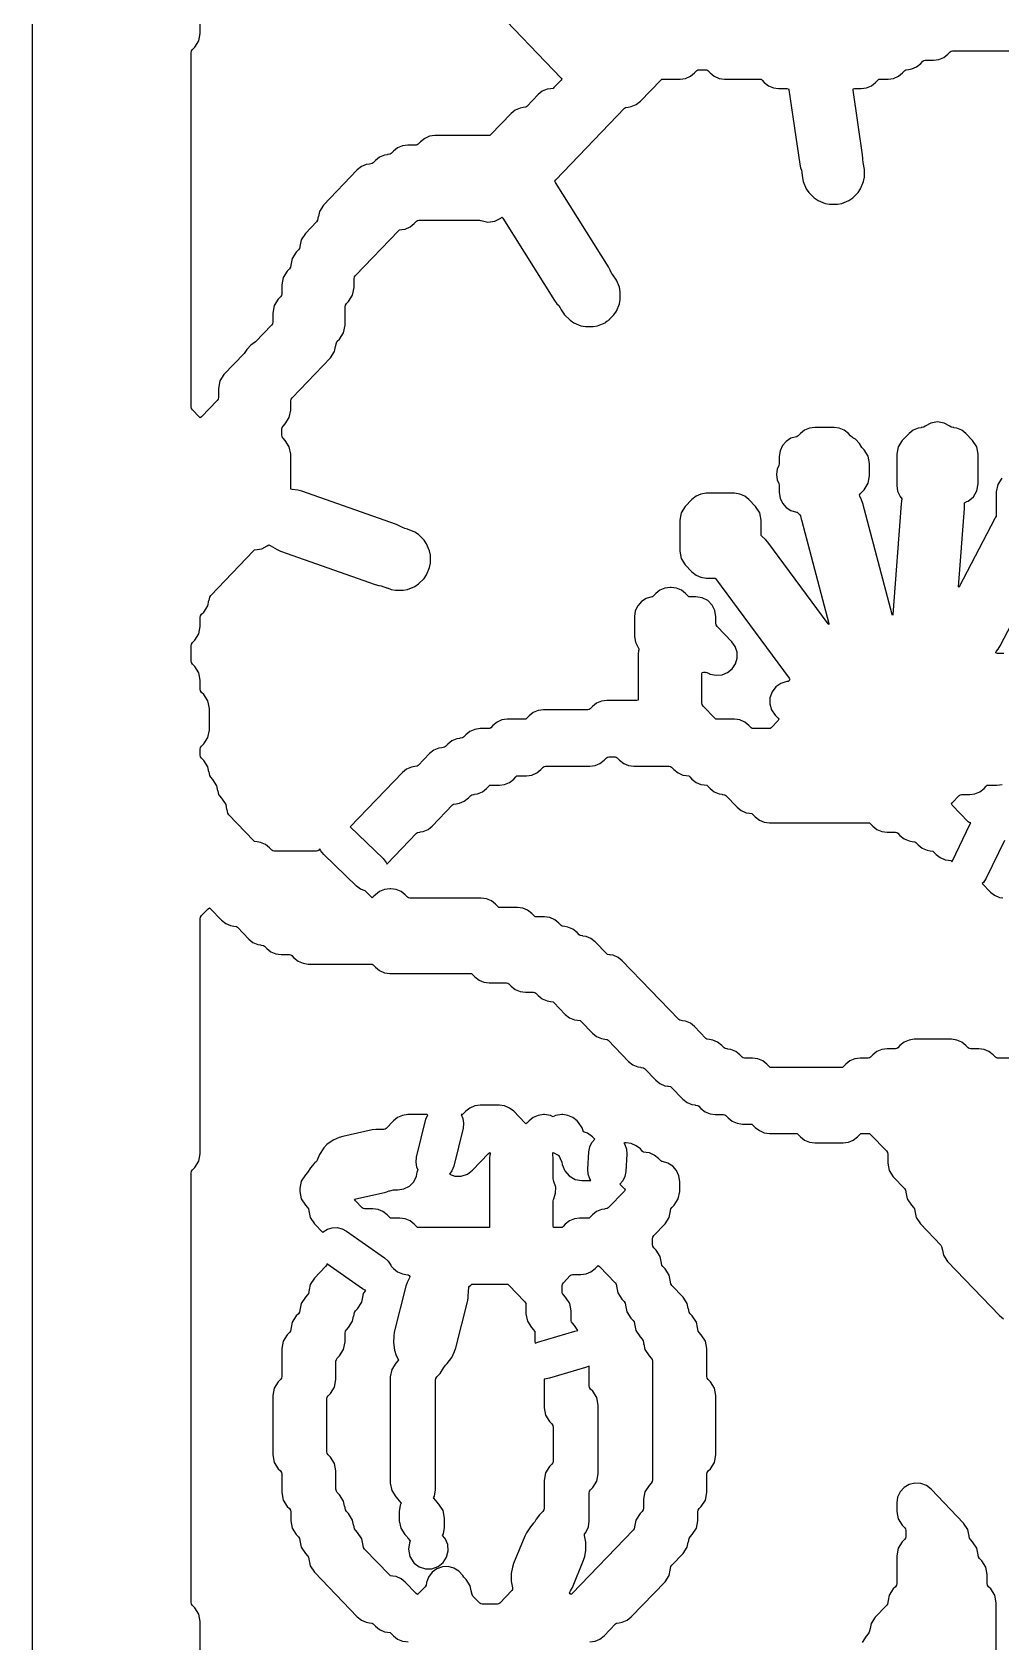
# Model space of a CAD drawing. Header units: millimetres. Extents: x 10 to 410, y 18 to 283.
# Drawn here: x 10 to 34.36, y 44.1 to 84.59 of the extents above; entities that cross this region are included whole.
import ezdxf

# ---------------------------------------------------------------- set-up
doc = ezdxf.new("R2010")
doc.units = ezdxf.units.MM
doc.layers.add('CUT', color=1, linetype='Continuous')

msp = doc.modelspace()

# ---------------------------------------------------------------- linework, layer by layer
at = {"layer": 'CUT'}
msp.add_lwpolyline([(23.134, 24), (23.134, 21), (31.134, 21), (31.134, 24), (52.134, 24), (52.134, 21), (60.134, 21), (60.134, 24), (73.2679, 24), (73.2679, 144), (60.134, 144), (60.134, 147), (52.134, 147), (52.134, 144), (31.134, 144), (31.134, 147), (23.134, 147), (23.134, 144), (10, 144), (10, 24)], close=True, dxfattribs=at)
for points in [[(21.5288, 85.2781), (23.2985, 83.4357), (23.3179, 83.408), (23.2985, 83.3804), (23.1209, 83.1955), (23.0958, 83.1755), (23.0307, 83.1667), (23.031, 83.1642), (22.9505, 83.1533), (22.8274, 83.1009), (22.7226, 83.0176), (22.4386, 82.7219), (22.4135, 82.702), (22.3484, 82.6932), (22.3487, 82.6906), (22.2682, 82.6798), (22.1451, 82.6273), (22.0403, 82.544), (21.5288, 82.0116), (21.5037, 81.9916), (21.4719, 81.9873), (20.1265, 81.9873), (19.9938, 81.9694), (19.8707, 81.9169), (19.7659, 81.8337), (19.7093, 81.7748), (19.6842, 81.7548), (19.6524, 81.7505), (19.4442, 81.7505), (19.3115, 81.7326), (19.1884, 81.6801), (19.0836, 81.5969), (19.027, 81.538), (19.0019, 81.518), (18.9368, 81.5092), (18.9371, 81.5067), (18.8566, 81.4958), (18.7335, 81.4434), (18.6287, 81.3601), (18.5721, 81.3012), (18.547, 81.2812), (18.4819, 81.2725), (18.4822, 81.2699), (18.4017, 81.259), (18.2786, 81.2066), (18.1738, 81.1233), (17.3236, 80.2382), (17.2203, 80.0785), (17.1956, 79.9509), (17.1933, 79.9513), (17.1755, 79.8597), (17.1509, 79.8216), (16.8687, 79.5278), (16.7654, 79.3681), (16.7407, 79.2405), (16.7384, 79.241), (16.7207, 79.1493), (16.696, 79.1113), (16.6412, 79.0542), (16.538, 78.8945), (16.5133, 78.7669), (16.511, 78.7674), (16.4932, 78.6758), (16.4686, 78.6377), (16.4138, 78.5806), (16.3106, 78.421), (16.2744, 78.2343), (16.2744, 78.0099), (16.2658, 77.9654), (16.2412, 77.9273), (16.1864, 77.8703), (16.0831, 77.7106), (16.047, 77.5239), (16.047, 77.2996), (16.0383, 77.2551), (16.0137, 77.217), (15.6154, 76.8023), (15.5583, 76.7569), (15.4936, 76.7171), (15.3957, 76.6061), (15.3314, 76.5066), (14.8217, 75.976), (14.7185, 75.8163), (14.6823, 75.6296), (14.6823, 75.4053), (14.6737, 75.3608), (14.6491, 75.3227), (14.2554, 74.9128), (14.2274, 74.8918), (14.1995, 74.9128), (14.0332, 75.0859), (14.0086, 75.124), (14, 75.1685), (14, 84.0704), (14.0086, 84.1149), (14.0332, 84.153), (14.088, 84.21), (14.1913, 84.3697), (14.2274, 84.5564), (14.2274, 85.5747)], [(35.1183, 58.7822), (34.2758, 58.7822), (34.244, 58.7865), (34.2189, 58.8065), (34.1623, 58.8654), (34.0575, 58.9486), (33.9344, 59.0011), (33.8017, 59.019), (33.5935, 59.019), (33.5617, 59.0233), (33.5366, 59.0433), (33.48, 59.1022), (33.3752, 59.1854), (33.252, 59.2379), (33.1194, 59.2558), (32.1808, 59.2558), (32.0481, 59.2379), (31.925, 59.1854), (31.8202, 59.1022), (31.7636, 59.0433), (31.7385, 59.0233), (31.7067, 59.019), (31.4985, 59.019), (31.3658, 59.0011), (31.2427, 58.9486), (31.1379, 58.8654), (31.0813, 58.8065), (31.0562, 58.7865), (31.0244, 58.7822), (30.8162, 58.7822), (30.6835, 58.7643), (30.5604, 58.7119), (30.4556, 58.6286), (30.399, 58.5697), (30.3739, 58.5497), (30.3421, 58.5455), (28.5898, 58.5455), (28.558, 58.5497), (28.5329, 58.5697), (28.4763, 58.6286), (28.3715, 58.7119), (28.2483, 58.7643), (28.1157, 58.7822), (27.9075, 58.7822), (27.8757, 58.7865), (27.8506, 58.8065), (27.794, 58.8654), (27.6892, 58.9486), (27.566, 59.0011), (27.4855, 59.012), (27.4859, 59.0145), (27.4208, 59.0233), (27.3957, 59.0433), (27.3391, 59.1022), (27.2343, 59.1854), (27.1111, 59.2379), (27.0307, 59.2488), (27.031, 59.2513), (26.9659, 59.2601), (26.9408, 59.2801), (26.6568, 59.5758), (26.552, 59.659), (26.4288, 59.7115), (26.3483, 59.7223), (26.3487, 59.7249), (26.2836, 59.7337), (26.2585, 59.7536), (24.8373, 61.2333), (24.7324, 61.3165), (24.6093, 61.369), (24.5288, 61.3798), (24.5292, 61.3824), (24.4641, 61.3912), (24.439, 61.4111), (24.1549, 61.7068), (24.0501, 61.7901), (23.927, 61.8425), (23.8465, 61.8534), (23.8469, 61.856), (23.7818, 61.8648), (23.7566, 61.8847), (23.7001, 61.9436), (23.5952, 62.0269), (23.4721, 62.0793), (23.3916, 62.0902), (23.392, 62.0928), (23.3269, 62.1015), (23.3018, 62.1215), (23.2452, 62.1804), (23.1404, 62.2637), (23.0172, 62.3161), (22.8846, 62.334), (22.6763, 62.334), (22.6446, 62.3383), (22.6194, 62.3583), (22.5629, 62.4172), (22.458, 62.5004), (22.3349, 62.5529), (22.2023, 62.5708), (21.7666, 62.5708), (21.7348, 62.5751), (21.7097, 62.5951), (21.6531, 62.654), (21.5483, 62.7372), (21.4251, 62.7897), (21.2925, 62.8076), (19.4922, 62.8076), (19.4604, 62.8119), (19.4353, 62.8319), (19.3787, 62.8908), (19.2739, 62.974), (19.1507, 63.0265), (19.0181, 63.0444), (18.9893, 63.0444), (18.8566, 63.0265), (18.7335, 62.974), (18.6287, 62.8908), (18.5768, 62.8367), (18.5488, 62.8157), (18.5208, 62.8367), (18.3708, 62.9929), (18.2587, 63.0367), (18.1578, 63.111), (17.3298, 63.9064), (17.2515, 64.0043), (17.2342, 64.0437), (17.2074, 64.0158), (17.1823, 63.9958), (17.1505, 63.9915), (16.0806, 63.9915), (16.0488, 63.9958), (16.0237, 64.0158), (15.9671, 64.0747), (15.8623, 64.1579), (15.7391, 64.2104), (15.6587, 64.2213), (15.659, 64.2238), (15.5939, 64.2326), (15.5688, 64.2526), (14.943, 64.9041), (14.9184, 64.9422), (14.9006, 65.0338), (14.8983, 65.0333), (14.8736, 65.1609), (14.7704, 65.3206), (14.7156, 65.3777), (14.6909, 65.4157), (14.6732, 65.5073), (14.6709, 65.5069), (14.6462, 65.6345), (14.5429, 65.7942), (14.4881, 65.8512), (14.4635, 65.8893), (14.4458, 65.9809), (14.4434, 65.9805), (14.4187, 66.1081), (14.3155, 66.2678), (14.2607, 66.3248), (14.2361, 66.3629), (14.2274, 66.4074), (14.2274, 66.5482), (14.2361, 66.5927), (14.2607, 66.6308), (14.3155, 66.6879), (14.4187, 66.8475), (14.4549, 67.0342), (14.4549, 67.5789), (14.4187, 67.7656), (14.3155, 67.9253), (14.2607, 67.9823), (14.2361, 68.0204), (14.2274, 68.0649), (14.2274, 68.2893), (14.1913, 68.4759), (14.088, 68.6356), (14.0332, 68.6927), (14.0086, 68.7307), (14, 68.7752), (14, 69.1529), (14.0086, 69.1974), (14.0332, 69.2354), (14.088, 69.2925), (14.1913, 69.4522), (14.2274, 69.6389), (14.2274, 69.8632), (14.2361, 69.9077), (14.2607, 69.9458), (14.3155, 70.0029), (14.4187, 70.1625), (14.4434, 70.2902), (14.4458, 70.2897), (14.4635, 70.3813), (14.4881, 70.4194), (15.5688, 71.5445), (15.5939, 71.5644), (15.659, 71.5732), (15.6587, 71.5758), (15.7715, 71.5939), (15.9125, 71.667), (15.9477, 71.6931), (15.9828, 71.6796), (16.1567, 71.5763), (16.2454, 71.5348), (18.6245, 70.6943), (18.7197, 70.6708), (18.7772, 70.6626), (18.9313, 70.6034), (18.9339, 70.6101), (19.0225, 70.5734), (19.1336, 70.5513), (19.3287, 70.5513), (19.4397, 70.5734), (19.62, 70.6481), (19.7141, 70.711), (19.8521, 70.8489), (19.915, 70.9431), (19.9896, 71.1233), (20.0117, 71.2344), (20.0117, 71.4295), (19.9896, 71.5405), (19.915, 71.7208), (19.8521, 71.8149), (19.7141, 71.9529), (19.62, 72.0158), (19.4397, 72.0904), (19.3701, 72.1043), (19.2918, 72.1343), (19.2463, 72.1613), (19.1575, 72.2029), (16.7784, 73.0434), (16.6832, 73.0668), (16.5372, 73.0879), (16.5064, 73.097), (16.5018, 73.1288), (16.5018, 73.9721), (16.4657, 74.1588), (16.3624, 74.3185), (16.3076, 74.3755), (16.283, 74.4136), (16.2744, 74.4581), (16.2744, 74.599), (16.283, 74.6435), (16.3076, 74.6815), (16.3624, 74.7386), (16.4657, 74.8983), (16.5018, 75.085), (16.5018, 75.3093), (16.5105, 75.3538), (16.5351, 75.3919), (17.4996, 76.3961), (17.6029, 76.5558), (17.6276, 76.6834), (17.6299, 76.6829), (17.6477, 76.7745), (17.6723, 76.8126), (17.7271, 76.8697), (17.8303, 77.0294), (17.8665, 77.216), (17.8665, 77.6772), (17.8751, 77.7217), (17.8997, 77.7598), (17.9545, 77.8168), (18.0578, 77.9765), (18.0939, 78.1632), (18.0939, 78.3875), (18.1025, 78.432), (18.1272, 78.4701), (19.2078, 79.5952), (19.233, 79.6152), (19.298, 79.6239), (19.2977, 79.6265), (19.3782, 79.6374), (19.5013, 79.6898), (19.6061, 79.7731), (19.6627, 79.832), (19.6878, 79.8519), (19.7196, 79.8562), (21.2445, 79.8562), (21.2769, 79.8519), (21.2855, 79.8482), (21.4563, 79.8088), (21.6302, 79.8308), (21.7858, 79.9114), (21.8118, 79.9314), (21.8328, 79.9071), (23.1331, 77.8355), (23.1931, 77.758), (23.2385, 77.7099), (23.2765, 77.6562), (23.3017, 77.6058), (23.3864, 77.479), (23.5244, 77.341), (23.6185, 77.2781), (23.7988, 77.2034), (23.9098, 77.1813), (24.1049, 77.1813), (24.216, 77.2034), (24.3431, 77.2561), (24.3446, 77.2527), (24.367, 77.2626), (24.3808, 77.2717), (24.3962, 77.2781), (24.4209, 77.2946), (24.4192, 77.2971), (24.4607, 77.3245), (24.4622, 77.3222), (24.4904, 77.341), (24.4994, 77.35), (24.5073, 77.3553), (24.5263, 77.373), (24.5244, 77.375), (24.6283, 77.479), (24.6912, 77.5731), (24.7659, 77.7533), (24.788, 77.8644), (24.788, 78.0595), (24.7659, 78.1705), (24.6912, 78.3508), (24.6006, 78.4864), (24.5739, 78.5176), (24.5403, 78.5764), (24.532, 78.5983), (24.4882, 78.686), (23.157, 80.8071), (23.1427, 80.8414), (23.1637, 80.8722), (24.8938, 82.6734), (24.919, 82.6934), (24.9841, 82.7022), (24.9837, 82.7047), (25.0642, 82.7156), (25.1873, 82.7681), (25.2921, 82.8513), (25.8036, 83.3838), (25.8287, 83.4037), (25.8605, 83.408), (26.2962, 83.408), (26.4288, 83.426), (26.552, 83.4784), (26.6568, 83.5617), (26.7134, 83.6206), (26.7385, 83.6405), (26.7703, 83.6448), (26.9305, 83.6448), (26.9623, 83.6405), (26.9874, 83.6206), (27.044, 83.5617), (27.1488, 83.4784), (27.2719, 83.426), (27.4046, 83.408), (28.2951, 83.408), (28.3269, 83.4037), (28.352, 83.3838), (28.4086, 83.3249), (28.5134, 83.2416), (28.6365, 83.1892), (28.7692, 83.1712), (28.9819, 83.1712), (29.0137, 83.1667), (29.0228, 83.136), (29.299, 81.2719), (29.3228, 81.1768), (29.3453, 81.1141), (29.3555, 81.0657), (29.3618, 80.9719), (29.3897, 80.8316), (29.4644, 80.6513), (29.5273, 80.5572), (29.6653, 80.4192), (29.7594, 80.3563), (29.9396, 80.2817), (30.0507, 80.2596), (30.2458, 80.2596), (30.3569, 80.2817), (30.5371, 80.3563), (30.6312, 80.4192), (30.7692, 80.5572), (30.8321, 80.6513), (30.9068, 80.8316), (30.9288, 80.9426), (30.9288, 81.1377), (30.895, 81.3079), (30.8857, 81.3916), (30.8865, 81.4085), (30.8818, 81.5064), (30.6414, 83.1287), (30.6423, 83.165), (30.6781, 83.1712), (30.845, 83.1712), (30.9776, 83.1892), (31.1008, 83.2416), (31.2056, 83.3249), (31.2622, 83.3838), (31.2873, 83.4037), (31.3191, 83.408), (31.5273, 83.408), (31.6599, 83.426), (31.7831, 83.4784), (31.8879, 83.5617), (31.9445, 83.6206), (31.9696, 83.6405), (32.0347, 83.6493), (32.0344, 83.6519), (32.1148, 83.6627), (32.238, 83.7152), (32.3428, 83.7985), (32.3994, 83.8574), (32.4245, 83.8773), (32.4563, 83.8816), (32.6645, 83.8816), (32.7971, 83.8995), (32.9203, 83.952), (33.0251, 84.0352), (33.0817, 84.0942), (33.1068, 84.1141), (33.1386, 84.1184), (34.6634, 84.1184)], [(34.3816, 73.3713), (34.2783, 73.2117), (34.2422, 73.025), (34.2422, 72.4529), (34.2354, 72.4129), (34.2112, 72.3695), (34.2047, 72.3574), (33.31, 70.6366), (33.297, 70.6188), (33.2953, 70.6408), (33.4441, 72.6069), (33.4419, 72.7049), (33.4412, 72.7106), (33.443, 72.7483), (33.5023, 72.7813), (33.5355, 72.7932), (33.6694, 72.9048), (33.7569, 73.0556), (33.7873, 73.2272), (33.7873, 73.9721), (33.7511, 74.1588), (33.6479, 74.3185), (33.48, 74.4933), (33.3752, 74.5766), (33.252, 74.629), (33.1716, 74.6399), (33.1719, 74.6424), (33.1068, 74.6512), (33.0748, 74.6766), (32.9285, 74.7572), (32.7638, 74.7851), (32.5991, 74.7572), (32.4528, 74.6766), (32.4208, 74.6512), (32.3557, 74.6424), (32.3561, 74.6399), (32.2756, 74.629), (32.1524, 74.5766), (32.0476, 74.4933), (31.8797, 74.3185), (31.7765, 74.1588), (31.7403, 73.9721), (31.7403, 73.1877), (31.7621, 73.0418), (31.8255, 72.9085), (31.8654, 72.8493), (31.8595, 72.7894), (31.8487, 72.7277), (31.6376, 69.9391), (31.633, 69.9192), (31.6247, 69.9379), (30.8893, 72.7304), (30.8552, 72.8223), (30.8095, 72.9158), (30.7992, 72.9491), (30.8192, 72.9776), (30.9186, 73.0811), (31.0219, 73.2408), (31.058, 73.4275), (31.058, 73.7353), (31.0219, 73.922), (30.9186, 74.0817), (30.8638, 74.1388), (30.7995, 74.2383), (30.7016, 74.3493), (30.6369, 74.3891), (30.5798, 74.4344), (30.5233, 74.4933), (30.4184, 74.5766), (30.2953, 74.629), (30.1627, 74.6469), (29.679, 74.6469), (29.5463, 74.629), (29.4232, 74.5766), (29.3184, 74.4933), (29.2618, 74.4344), (29.2367, 74.4144), (29.2167, 74.4117), (29.079, 74.3725), (28.9581, 74.2958), (28.8639, 74.188), (28.8041, 74.0579), (28.7836, 73.9162), (28.7836, 73.7478), (28.7707, 73.6812), (28.7355, 73.6045), (28.7151, 73.463), (28.7355, 73.3215), (28.7707, 73.2448), (28.7836, 73.1782), (28.7836, 73.0098), (28.8041, 72.8681), (28.8639, 72.738), (28.9581, 72.6302), (29.079, 72.5535), (29.2167, 72.5143), (29.2367, 72.5116), (29.2618, 72.4916), (29.2956, 72.4564), (29.319, 72.4214), (29.3393, 72.3376), (29.3397, 72.3377), (29.3421, 72.3229), (30.0298, 69.7116), (30.032, 69.6902), (30.0167, 69.7054), (28.5015, 71.7568), (28.4358, 71.8296), (28.3544, 71.9036), (28.3333, 71.929), (28.3287, 71.9617), (28.3287, 72.3146), (28.2926, 72.5013), (28.1893, 72.661), (28.0214, 72.8358), (27.9166, 72.919), (27.7935, 72.9715), (27.6608, 72.9894), (26.9497, 72.9894), (26.817, 72.9715), (26.6939, 72.919), (26.5891, 72.8358), (26.4212, 72.661), (26.3179, 72.5013), (26.2818, 72.3146), (26.2818, 71.5332), (26.3179, 71.3465), (26.4212, 71.1868), (26.5891, 71.012), (26.6939, 70.9287), (26.817, 70.8763), (26.9497, 70.8584), (27.1439, 70.8584), (27.177, 70.8536), (27.1836, 70.8442), (29.0352, 68.3411), (29.0524, 68.3065), (29.0321, 68.2761), (29.0092, 68.258), (28.9763, 68.2535), (28.8263, 68.2085), (28.6976, 68.1193), (28.6027, 67.9946), (28.5512, 67.8468), (28.5479, 67.6902), (28.5932, 67.5402), (28.6826, 67.4117), (28.757, 67.3342), (28.7765, 67.3066), (28.757, 67.2789), (28.5795, 67.094), (28.5543, 67.0741), (28.5226, 67.0698), (28.1349, 67.0698), (28.1031, 67.0741), (28.078, 67.094), (28.0214, 67.1529), (27.9166, 67.2362), (27.7935, 67.2886), (27.6608, 67.3066), (27.2251, 67.3066), (27.1934, 67.3108), (27.1682, 67.3308), (26.8731, 67.638), (26.8485, 67.6761), (26.8399, 67.7206), (26.8399, 68.4511), (26.8453, 68.4851), (26.8793, 68.4905), (26.9305, 68.4905), (26.9629, 68.4861), (27.0225, 68.4607), (27.051, 68.4443), (27.1972, 68.4116), (27.3465, 68.4237), (27.4856, 68.4794), (27.6019, 68.5738), (27.685, 68.6985), (27.7274, 68.8421), (27.7254, 68.9919), (27.6791, 69.1344), (27.5927, 69.2568), (27.2248, 69.6398), (27.2001, 69.6779), (27.1915, 69.7224), (27.1915, 69.8848), (27.1671, 70.0393), (27.096, 70.1787), (26.9854, 70.2893), (26.846, 70.3603), (26.6915, 70.3848), (26.5428, 70.3848), (26.511, 70.3891), (26.4859, 70.409), (26.4293, 70.4679), (26.3245, 70.5512), (26.2014, 70.6036), (26.0687, 70.6216), (26.0399, 70.6216), (25.9073, 70.6036), (25.7841, 70.5512), (25.6793, 70.4679), (25.6227, 70.409), (25.5976, 70.3891), (25.5776, 70.3864), (25.44, 70.3471), (25.3191, 70.2704), (25.2249, 70.1626), (25.1651, 70.0326), (25.1446, 69.8909), (25.1446, 69.3917), (25.1673, 69.2427), (25.2333, 69.1073), (25.2517, 69.0806), (25.2504, 69.0431), (25.2495, 69.0388), (25.2399, 68.9412), (25.2399, 67.8195), (25.2345, 67.7855), (25.2006, 67.7801), (24.4478, 67.7801), (24.3152, 67.7622), (24.192, 67.7097), (24.0872, 67.6265), (24.0307, 67.5676), (24.0055, 67.5476), (23.9738, 67.5433), (22.8558, 67.5433), (22.7231, 67.5254), (22.6, 67.473), (22.4952, 67.3897), (22.4386, 67.3308), (22.4135, 67.3108), (22.3817, 67.3066), (21.946, 67.3066), (21.8133, 67.2886), (21.6902, 67.2362), (21.5854, 67.1529), (21.5288, 67.094), (21.5037, 67.0741), (21.4719, 67.0698), (21.2637, 67.0698), (21.131, 67.0519), (21.0079, 66.9994), (20.9031, 66.9161), (20.8465, 66.8572), (20.8214, 66.8373), (20.7563, 66.8285), (20.7566, 66.8259), (20.6761, 66.8151), (20.553, 66.7626), (20.4482, 66.6793), (20.3916, 66.6204), (20.3665, 66.6005), (20.3014, 66.5917), (20.3017, 66.5891), (20.2213, 66.5783), (20.0981, 66.5258), (19.9933, 66.4426), (19.7093, 66.1469), (19.6842, 66.1269), (19.6191, 66.1181), (19.6194, 66.1156), (19.5389, 66.1047), (19.4158, 66.0522), (19.311, 65.969), (17.9948, 64.5988), (17.9948, 64.5988), (18.8229, 63.8033), (18.9012, 63.7054), (18.918, 63.667), (18.9238, 63.6716), (19.6627, 64.4409), (19.6878, 64.4608), (19.7529, 64.4696), (19.7526, 64.4722), (19.8331, 64.483), (19.9562, 64.5355), (20.061, 64.6188), (20.5725, 65.1512), (20.5976, 65.1712), (20.6627, 65.18), (20.6623, 65.1825), (20.7428, 65.1934), (20.866, 65.2459), (20.9708, 65.3291), (21.0274, 65.388), (21.0525, 65.408), (21.1176, 65.4168), (21.1172, 65.4193), (21.1977, 65.4302), (21.3208, 65.4826), (21.4257, 65.5659), (21.4822, 65.6248), (21.5074, 65.6448), (21.5391, 65.649), (21.7474, 65.649), (21.88, 65.667), (22.0032, 65.7194), (22.108, 65.8027), (22.1646, 65.8616), (22.1897, 65.8815), (22.2215, 65.8858), (22.4297, 65.8858), (22.5623, 65.9038), (22.6855, 65.9562), (22.7903, 66.0395), (22.8469, 66.0984), (22.872, 66.1183), (22.9038, 66.1226), (24.0218, 66.1226), (24.1544, 66.1405), (24.2776, 66.193), (24.3824, 66.2763), (24.439, 66.3352), (24.4641, 66.3551), (24.4959, 66.3594), (24.6561, 66.3594), (24.6879, 66.3551), (24.713, 66.3352), (24.7696, 66.2763), (24.8744, 66.193), (24.9975, 66.1405), (25.1302, 66.1226), (26.0207, 66.1226), (26.0525, 66.1183), (26.0776, 66.0984), (26.1342, 66.0395), (26.239, 65.9562), (26.3621, 65.9038), (26.4426, 65.8929), (26.4423, 65.8903), (26.5074, 65.8815), (26.5325, 65.8616), (26.5891, 65.8027), (26.6939, 65.7194), (26.817, 65.667), (26.8975, 65.6561), (26.8972, 65.6535), (26.9623, 65.6448), (26.9874, 65.6248), (27.044, 65.5659), (27.1488, 65.4826), (27.2719, 65.4302), (27.3524, 65.4193), (27.352, 65.4168), (27.4171, 65.408), (27.4423, 65.388), (27.7263, 65.0923), (27.8311, 65.0091), (27.9542, 64.9566), (28.0347, 64.9457), (28.0344, 64.9432), (28.0995, 64.9344), (28.1246, 64.9144), (28.1812, 64.8555), (28.286, 64.7723), (28.4091, 64.7198), (28.5418, 64.7019), (31.0244, 64.7019), (31.0562, 64.6976), (31.0813, 64.6777), (31.1379, 64.6188), (31.2427, 64.5355), (31.3658, 64.483), (31.4985, 64.4651), (31.7067, 64.4651), (31.7385, 64.4608), (31.7636, 64.4409), (31.8202, 64.382), (31.925, 64.2987), (32.0481, 64.2462), (32.1286, 64.2354), (32.1283, 64.2328), (32.1934, 64.224), (32.2185, 64.2041), (32.2751, 64.1452), (32.3799, 64.0619), (32.503, 64.0095), (32.5835, 63.9986), (32.5832, 63.996), (32.6483, 63.9873), (32.6734, 63.9673), (32.73, 63.9084), (32.8348, 63.8251), (32.9579, 63.7727), (33.0384, 63.7618), (33.038, 63.7593), (33.1031, 63.7505), (33.1283, 63.7305), (33.1292, 63.7296), (33.5838, 64.6771), (33.5995, 64.7011), (33.5617, 64.7062), (33.5366, 64.7261), (33.1315, 65.1478), (33.1121, 65.1755), (33.1315, 65.2031), (33.3091, 65.388), (33.3342, 65.408), (33.366, 65.4123), (33.5743, 65.4123), (33.7069, 65.4302), (33.8301, 65.4826), (33.9349, 65.5659), (33.9914, 65.6248), (34.0166, 65.6448), (34.0483, 65.649), (34.2566, 65.649), (34.3892, 65.667)], [(34.4333, 68.9641), (34.2758, 68.9641), (34.244, 68.9684), (34.2348, 68.9756), (34.2271, 68.9865), (34.2435, 69.0144), (34.2879, 69.0699), (34.3415, 69.152), (35.6111, 71.594)], [(34.4454, 64.2535), (33.9908, 63.306), (33.9223, 63.2011), (33.891, 63.1731), (34.0946, 62.9612), (34.1994, 62.878), (34.3226, 62.8255), (34.403, 62.8147)], [(14.2274, 42.2552), (14.2274, 44.6106), (14.1913, 44.7973), (14.088, 44.957), (14.0332, 45.014), (14.0086, 45.0521), (14, 45.0966), (14, 55.8928), (14.0086, 55.9373), (14.0332, 55.9754), (14.088, 56.0325), (14.1913, 56.1921), (14.2274, 56.3788), (14.2274, 62.2861), (14.2361, 62.3306), (14.2607, 62.3686), (14.4269, 62.5417), (14.4549, 62.5627), (14.4828, 62.5417), (14.7622, 62.2509), (14.867, 62.1676), (14.9901, 62.1152), (15.0706, 62.1043), (15.0703, 62.1018), (15.1354, 62.093), (15.1605, 62.073), (15.4445, 61.7773), (15.5493, 61.6941), (15.6725, 61.6416), (15.7529, 61.6307), (15.7526, 61.6282), (15.8177, 61.6194), (15.8428, 61.5994), (15.8994, 61.5405), (16.0042, 61.4573), (16.1273, 61.4048), (16.26, 61.3869), (16.4682, 61.3869), (16.5, 61.3826), (16.5251, 61.3626), (16.5817, 61.3037), (16.6865, 61.2205), (16.8097, 61.168), (16.9423, 61.1501), (18.5152, 61.1501), (18.547, 61.1458), (18.5721, 61.1259), (18.6287, 61.067), (18.7335, 60.9837), (18.8566, 60.9312), (18.9893, 60.9133), (21.017, 60.9133), (21.0488, 60.909), (21.0739, 60.8891), (21.1305, 60.8302), (21.2353, 60.7469), (21.3585, 60.6944), (21.4911, 60.6765), (21.9268, 60.6765), (21.9586, 60.6722), (21.9837, 60.6523), (22.0403, 60.5934), (22.1451, 60.5101), (22.2682, 60.4577), (22.4009, 60.4397), (22.6091, 60.4397), (22.6409, 60.4355), (22.666, 60.4155), (22.7226, 60.3566), (22.8274, 60.2733), (22.9505, 60.2209), (23.031, 60.21), (23.0307, 60.2075), (23.0958, 60.1987), (23.1209, 60.1787), (23.4049, 59.883), (23.5097, 59.7998), (23.6329, 59.7473), (23.7133, 59.7364), (23.713, 59.7339), (23.7781, 59.7251), (23.8032, 59.7051), (24.0872, 59.4094), (24.192, 59.3262), (24.3152, 59.2737), (24.3957, 59.2629), (24.3953, 59.2603), (24.4604, 59.2515), (24.4855, 59.2316), (24.997, 58.6991), (25.1018, 58.6158), (25.2249, 58.5634), (25.3054, 58.5525), (25.3051, 58.55), (25.3702, 58.5412), (25.3953, 58.5212), (25.6793, 58.2255), (25.7841, 58.1423), (25.9073, 58.0898), (25.9877, 58.0789), (25.9874, 58.0764), (26.0525, 58.0676), (26.0776, 58.0476), (26.3616, 57.7519), (26.4664, 57.6687), (26.5896, 57.6162), (26.6701, 57.6054), (26.6697, 57.6028), (26.7348, 57.594), (26.7599, 57.5741), (26.8165, 57.5152), (26.9213, 57.4319), (27.0445, 57.3794), (27.1771, 57.3615), (27.3854, 57.3615), (27.4171, 57.3572), (27.4423, 57.3373), (27.4988, 57.2784), (27.6036, 57.1951), (27.7268, 57.1427), (27.8594, 57.1247), (28.0677, 57.1247), (28.0995, 57.1204), (28.1246, 57.1005), (28.1812, 57.0416), (28.286, 56.9583), (28.4091, 56.9059), (28.5418, 56.8879), (29.2049, 56.8879), (29.2367, 56.8837), (29.2618, 56.8637), (29.3184, 56.8048), (29.4232, 56.7215), (29.5463, 56.6691), (29.679, 56.6512), (30.3901, 56.6512), (30.5227, 56.6691), (30.6459, 56.7215), (30.7507, 56.8048), (30.8073, 56.8637), (30.8324, 56.8837), (30.8642, 56.8879), (31.0244, 56.8879), (31.0562, 56.8837), (31.0813, 56.8637), (31.4797, 56.449), (31.5043, 56.4109), (31.5129, 56.3664), (31.5129, 56.142), (31.549, 55.9554), (31.6523, 55.7957), (31.9345, 55.5018), (31.9591, 55.4638), (31.9769, 55.3722), (31.9792, 55.3726), (32.0039, 55.245), (32.1072, 55.0853), (32.162, 55.0283), (32.1866, 54.9902), (32.2043, 54.8986), (32.2067, 54.899), (32.2314, 54.7714), (32.3346, 54.6117), (32.8443, 54.0811), (32.8689, 54.043), (32.8867, 53.9514), (32.889, 53.9519), (32.9137, 53.8243), (33.0169, 53.6646), (34.322, 52.3059), (34.4269, 52.2226)], [(24.0218, 44.1015), (24.1544, 44.1194), (24.2776, 44.1719), (24.3824, 44.2551), (24.6664, 44.5508), (24.6915, 44.5708), (24.7566, 44.5796), (24.7563, 44.5821), (24.8367, 44.593), (24.9599, 44.6454), (25.0647, 44.7287), (25.9149, 45.6139), (26.0182, 45.7735), (26.0429, 45.9011), (26.0452, 45.9007), (26.0629, 45.9923), (26.0876, 46.0304), (26.3698, 46.3242), (26.473, 46.4839), (26.4978, 46.6115), (26.5001, 46.6111), (26.5178, 46.7027), (26.5424, 46.7407), (26.5972, 46.7978), (26.7005, 46.9575), (26.7366, 47.1442), (26.7366, 47.3685), (26.7453, 47.413), (26.7699, 47.4511), (26.8247, 47.5081), (26.9279, 47.6678), (26.9641, 47.8545), (26.9641, 48.3157), (26.9727, 48.3602), (26.9973, 48.3982), (27.0521, 48.4553), (27.1554, 48.615), (27.1915, 48.8017), (27.1915, 50.2935), (27.1554, 50.4802), (27.0521, 50.6398), (26.9973, 50.6969), (26.9727, 50.735), (26.9641, 50.7795), (26.9641, 51.4774), (26.9279, 51.6641), (26.8247, 51.8238), (26.7699, 51.8808), (26.7453, 51.9189), (26.7275, 52.0105), (26.7252, 52.0101), (26.7005, 52.1377), (26.5972, 52.2973), (26.5424, 52.3544), (26.5178, 52.3925), (26.5001, 52.4841), (26.4978, 52.4836), (26.473, 52.6112), (26.3698, 52.7709), (26.0876, 53.0648), (26.0629, 53.1028), (26.0452, 53.1944), (26.0429, 53.194), (26.0182, 53.3216), (25.9149, 53.4813), (25.8601, 53.5383), (25.8355, 53.5764), (25.8178, 53.668), (25.8154, 53.6676), (25.7907, 53.7952), (25.6875, 53.9549), (25.6327, 54.0119), (25.6081, 54.05), (25.5994, 54.0945), (25.5994, 54.2353), (25.6081, 54.2798), (25.6327, 54.3179), (25.9149, 54.6117), (26.0182, 54.7714), (26.0429, 54.899), (26.0452, 54.8986), (26.0629, 54.9902), (26.0876, 55.0283), (26.1424, 55.0853), (26.2456, 55.245), (26.2818, 55.4317), (26.2818, 55.6837), (26.2613, 55.8254), (26.2015, 55.9554), (26.1073, 56.0632), (25.9864, 56.1399), (25.8487, 56.1792), (25.8287, 56.1819), (25.8036, 56.2018), (25.747, 56.2607), (25.6422, 56.344), (25.5191, 56.3965), (25.4386, 56.4073), (25.4389, 56.4099), (25.3732, 56.4188), (25.3467, 56.43), (25.3183, 56.4703), (25.2921, 56.4975), (25.1873, 56.5808), (25.0642, 56.6332), (24.9315, 56.6512), (24.9043, 56.6512), (24.8801, 56.6475), (24.9045, 56.6114), (24.9455, 56.493), (24.9545, 56.368), (24.9283, 55.93), (24.9046, 55.807), (24.8499, 55.6943), (24.7783, 55.6117), (24.8906, 55.4949), (24.91, 55.4672), (24.8906, 55.4396), (24.4855, 55.0179), (24.4604, 54.998), (24.3953, 54.9892), (24.3957, 54.9866), (24.3152, 54.9757), (24.192, 54.9233), (24.0872, 54.84), (24.0307, 54.7811), (24.0055, 54.7612), (23.9738, 54.7569), (23.7655, 54.7569), (23.6329, 54.739), (23.5097, 54.6865), (23.4049, 54.6032), (23.3483, 54.5443), (23.3232, 54.5244), (23.2914, 54.5201), (23.1409, 54.5201), (23.1069, 54.5255), (23.1016, 54.5594), (23.1016, 55.1911), (23.1075, 55.2285), (23.1138, 55.2409), (23.1615, 55.3855), (23.1634, 55.5377), (23.1195, 55.6834), (23.1069, 55.7098), (23.1016, 55.7453), (23.1016, 56.2582), (23.092, 56.3557), (23.0911, 56.3601), (23.0897, 56.3975), (23.0985, 56.4102), (23.2253, 56.3443), (23.2451, 56.3414), (23.2459, 56.3322), (23.3109, 56.1826), (23.3164, 56.1741), (23.329, 56.1089), (23.3901, 55.9486), (23.5018, 55.8183), (23.6509, 55.7335), (23.8199, 55.704), (24.0202, 55.704), (24.0444, 55.7077), (24.02, 55.7438), (23.979, 55.8622), (23.9701, 55.9872), (23.9962, 56.4252), (24.0199, 56.5482), (24.0746, 56.6609), (24.1461, 56.7434), (24.0914, 56.8004), (23.9607, 56.8981), (23.8604, 56.9306), (23.833, 57.0303), (23.7399, 57.1664), (23.7001, 57.2079), (23.5952, 57.2911), (23.4721, 57.3436), (23.3395, 57.3615), (23.3167, 57.3615), (23.1627, 57.3372), (23.0976, 57.3042), (23.0326, 57.3372), (22.8785, 57.3615), (22.8558, 57.3615), (22.7231, 57.3436), (22.6, 57.2911), (22.4952, 57.2079), (22.4553, 57.1664), (22.4412, 57.1458), (22.4159, 57.1324), (22.3873, 57.1538), (22.108, 57.4447), (22.0032, 57.5279), (21.88, 57.5804), (21.7474, 57.5983), (21.2637, 57.5983), (21.131, 57.5804), (21.0079, 57.5279), (20.9031, 57.4447), (20.8465, 57.3858), (20.8214, 57.3658), (20.7877, 57.3613), (20.8293, 57.2667), (20.8482, 57.1428), (20.8344, 57.0183), (20.5997, 56.0631), (20.5542, 55.9463), (20.4909, 55.8601), (20.6293, 55.8139), (20.7897, 55.8139), (20.9418, 55.8647), (21.0701, 55.961), (21.4776, 56.3853), (21.5055, 56.4063), (21.5093, 56.4034), (21.5134, 56.3975), (21.512, 56.3601), (21.5112, 56.3557), (21.5016, 56.2582), (21.5016, 54.5594), (21.4962, 54.5255), (21.4622, 54.5201), (19.7196, 54.5201), (19.6878, 54.5244), (19.6627, 54.5443), (19.6061, 54.6032), (19.5013, 54.6865), (19.3782, 54.739), (19.2455, 54.7569), (19.0373, 54.7569), (19.0055, 54.7612), (18.9804, 54.7811), (18.9238, 54.84), (18.819, 54.9233), (18.6959, 54.9757), (18.5632, 54.9937), (18.355, 54.9937), (18.3232, 54.998), (18.2981, 55.0179), (18.1272, 55.1958), (18.1025, 55.2339), (18.102, 55.237), (18.1083, 55.2382), (18.8883, 55.4124), (18.9792, 55.4421), (18.9895, 55.4466), (19.0883, 55.4672), (19.1918, 55.4672), (19.3464, 55.4917), (19.4857, 55.5627), (19.5964, 55.6733), (19.6674, 55.8127), (19.6832, 55.9124), (19.6913, 55.9382), (19.7083, 55.9624), (19.6726, 56.0437), (19.6537, 56.1676), (19.6675, 56.2921), (19.9022, 57.2473), (19.9457, 57.3591), (19.9279, 57.3615), (19.4442, 57.3615), (19.3115, 57.3436), (19.1884, 57.2911), (19.0836, 57.2079), (18.8978, 57.0145), (18.8733, 56.9949), (18.8423, 56.9902), (18.642, 56.9865), (18.5447, 56.9751), (17.812, 56.8152), (17.7188, 56.785), (17.5689, 56.7196), (17.4088, 56.6082), (17.3302, 56.5267), (17.2249, 56.3625), (17.166, 56.2125), (17.1478, 56.1811), (17.1099, 56.1459), (17.0891, 56.132), (16.9992, 56.0264), (16.922, 55.9047), (16.8687, 55.8491), (16.7654, 55.6895), (16.7293, 55.5028), (16.7293, 55.4317), (16.7654, 55.245), (16.8687, 55.0853), (16.9235, 55.0283), (16.9481, 54.9902), (16.9658, 54.8986), (16.9682, 54.899), (16.9929, 54.7714), (17.0961, 54.6117), (17.3057, 54.3936), (17.3203, 54.4095), (17.4261, 54.4766), (17.5457, 54.5141), (17.6709, 54.5193), (17.7932, 54.492), (17.9042, 54.4339), (18.858, 53.7635), (18.9503, 53.6787), (19.0174, 53.5729), (19.0243, 53.5508), (19.027, 53.5487), (19.0836, 53.4898), (19.1884, 53.4065), (19.3115, 53.3541), (19.392, 53.3432), (19.3916, 53.3407), (19.4567, 53.3319), (19.4794, 53.3139), (19.4977, 53.2878), (19.4877, 53.2546), (19.4318, 53.1375), (19.3985, 53.0453), (19.1051, 51.8897), (19.0904, 51.7928), (19.0818, 51.6296), (19.1098, 51.4365), (19.1562, 51.3055), (19.2102, 51.197), (19.2128, 51.1931), (19.1936, 51.166), (19.1431, 51.1134), (19.0398, 50.9537), (19.0037, 50.7671), (19.0037, 48.0913), (19.0398, 47.9046), (19.1431, 47.7449), (19.1979, 47.6879), (19.221, 47.6521), (19.2805, 47.5863), (19.2567, 47.5407), (19.2311, 47.3829), (19.2311, 47.1442), (19.2673, 46.9575), (19.3705, 46.7978), (19.4253, 46.7407), (19.4484, 46.705), (19.5079, 46.6391), (19.4841, 46.5935), (19.4586, 46.4358), (19.4586, 46.4338), (19.4947, 46.2471), (19.598, 46.0874), (19.6019, 46.0833), (19.7327, 45.9856), (19.8879, 45.9353), (20.051, 45.9375), (20.2047, 45.9922), (20.3327, 46.0935), (20.4212, 46.2306), (20.4609, 46.3889), (20.4475, 46.5515), (20.3824, 46.7011), (20.3784, 46.7073), (20.319, 46.7731), (20.3428, 46.8187), (20.3683, 46.9765), (20.3683, 47.2153), (20.3322, 47.4019), (20.2289, 47.5616), (20.1741, 47.6187), (20.151, 47.6544), (20.0915, 47.7203), (20.1154, 47.7659), (20.1409, 47.9236), (20.1409, 50.6835), (20.1495, 50.728), (20.1741, 50.7661), (20.2586, 50.854), (20.3547, 50.997), (20.3725, 51.0369), (20.3943, 51.0629), (20.4354, 51.0999), (20.5522, 51.2562), (20.6225, 51.4038), (20.6558, 51.4959), (20.9493, 52.6515), (20.964, 52.7484), (20.9751, 52.9607), (20.9759, 52.9771), (20.977, 52.9965), (20.9778, 53), (20.9791, 53.0184), (20.9985, 53.045), (21.0274, 53.0751), (21.0525, 53.0951), (21.0843, 53.0994), (21.9268, 53.0994), (21.9586, 53.0951), (21.9837, 53.0751), (22.3821, 52.6604), (22.4052, 52.6246), (22.4182, 52.6102), (22.4153, 52.5923), (22.4153, 52.3535), (22.4514, 52.1668), (22.5547, 52.0071), (22.6095, 51.95), (22.6326, 51.9143), (22.6456, 51.8999), (22.6427, 51.8819), (22.6427, 51.6431), (22.649, 51.6106), (22.7367, 51.6497), (23.6406, 51.9176), (23.7244, 51.9309), (23.6405, 52.0606), (23.5857, 52.1176), (23.5626, 52.1534), (23.5496, 52.1678), (23.5525, 52.1858), (23.5525, 52.4246), (23.5163, 52.6112), (23.4131, 52.7709), (23.3583, 52.828), (23.3352, 52.8637), (23.3221, 52.8782), (23.325, 52.8961), (23.325, 53.0514), (23.3337, 53.0959), (23.3583, 53.134), (23.5292, 53.3119), (23.5543, 53.3319), (23.5861, 53.3362), (23.7943, 53.3362), (23.927, 53.3541), (24.0501, 53.4065), (24.1549, 53.4898), (24.2068, 53.5438), (24.2348, 53.5648), (24.2628, 53.5438), (24.6565, 53.134), (24.6811, 53.0959), (24.6988, 53.0043), (24.7011, 53.0047), (24.7258, 52.8771), (24.8291, 52.7174), (24.8839, 52.6604), (24.9085, 52.6223), (24.9262, 52.5307), (24.9286, 52.5312), (24.9533, 52.4036), (25.0565, 52.2439), (25.1113, 52.1868), (25.1359, 52.1488), (25.1537, 52.0571), (25.156, 52.0576), (25.1807, 51.93), (25.284, 51.7703), (25.3388, 51.7132), (25.3634, 51.6752), (25.3811, 51.5836), (25.3834, 51.584), (25.4082, 51.4564), (25.5114, 51.2967), (25.5662, 51.2397), (25.5908, 51.2016), (25.5994, 51.1571), (25.5994, 48.1748), (25.5908, 48.1303), (25.5662, 48.0922), (25.5114, 48.0352), (25.4082, 47.8755), (25.372, 47.6888), (25.372, 47.4645), (25.3634, 47.42), (25.3388, 47.3819), (25.284, 47.3248), (25.1807, 47.1652), (25.156, 47.0375), (25.1537, 47.038), (25.1359, 46.9464), (25.1113, 46.9083), (23.5804, 45.3145), (23.5525, 45.2935), (23.5312, 45.3095), (23.5145, 45.3341), (23.5298, 45.3686), (23.5384, 45.3818), (23.5842, 45.4684), (23.8647, 46.1547), (23.8927, 46.2486), (23.9238, 46.4091), (23.9228, 46.6042), (23.8887, 46.7715), (23.8872, 46.8091), (23.9188, 46.8549), (23.9847, 46.9902), (24.0074, 47.139), (24.0074, 47.8421), (24.016, 47.8866), (24.0406, 47.9247), (24.0954, 47.9817), (24.1986, 48.1414), (24.2348, 48.3281), (24.2348, 50.0567), (24.1986, 50.2434), (24.0954, 50.4031), (24.0406, 50.4601), (24.016, 50.4982), (24.0074, 50.5427), (24.0074, 51.0038), (24.0011, 51.0363), (23.9134, 50.9972), (23.0095, 50.7293), (22.8857, 50.7097), (22.8702, 50.7113), (22.8702, 49.9856), (22.9063, 49.7989), (23.0096, 49.6392), (23.0644, 49.5822), (23.089, 49.5441), (23.0976, 49.4996), (23.0976, 48.6484), (23.089, 48.6039), (23.0644, 48.5658), (23.0096, 48.5088), (22.9063, 48.3491), (22.8702, 48.1624), (22.8702, 47.4645), (22.8615, 47.42), (22.8369, 47.3819), (22.7547, 47.2963), (22.6738, 47.1846), (22.6374, 47.1161), (22.5999, 47.0807), (22.5261, 46.993), (22.4293, 46.8466), (22.3835, 46.7599), (22.1031, 46.0736), (22.0751, 45.9797), (22.044, 45.8193), (22.0449, 45.6242), (22.079, 45.4569), (22.0805, 45.4192), (22.0591, 45.3882), (21.7562, 45.0729), (21.7311, 45.0529), (21.6993, 45.0486), (21.3117, 45.0486), (21.2799, 45.0529), (21.2548, 45.0729), (21.0839, 45.2508), (21.0593, 45.2889), (21.0415, 45.3805), (21.0392, 45.38), (21.0145, 45.5076), (20.9112, 45.6673), (20.8564, 45.7244), (20.8283, 45.7679), (20.7305, 45.8789), (20.6044, 45.9564), (20.4612, 45.9936), (20.3134, 45.9873), (20.1739, 45.9379), (20.0549, 45.8499), (19.9669, 45.731), (19.9176, 45.5915), (19.9048, 45.5257), (19.8802, 45.4876), (19.714, 45.3145), (19.686, 45.2935), (19.658, 45.3145), (19.3787, 45.6054), (19.2739, 45.6886), (19.1507, 45.7411), (19.0703, 45.7519), (19.0706, 45.7545), (19.0055, 45.7633), (18.9804, 45.7832), (18.3546, 46.4347), (18.33, 46.4728), (18.3122, 46.5644), (18.3099, 46.564), (18.2852, 46.6916), (18.182, 46.8513), (18.1272, 46.9083), (18.1025, 46.9464), (18.0848, 47.038), (18.0825, 47.0375), (18.0578, 47.1652), (17.9545, 47.3248), (17.8997, 47.3819), (17.8751, 47.42), (17.8574, 47.5116), (17.855, 47.5111), (17.8303, 47.6387), (17.7271, 47.7984), (17.6723, 47.8555), (17.6477, 47.8935), (17.639, 47.938), (17.639, 48.3992), (17.6029, 48.5859), (17.4996, 48.7456), (17.4448, 48.8026), (17.4202, 48.8407), (17.4116, 48.8852), (17.4116, 50.21), (17.4202, 50.2545), (17.4448, 50.2925), (17.4996, 50.3496), (17.6029, 50.5093), (17.639, 50.6959), (17.639, 51.1571), (17.6477, 51.2016), (17.6723, 51.2397), (17.7271, 51.2967), (17.8303, 51.4564), (17.8665, 51.6431), (17.8665, 51.8675), (17.8751, 51.912), (17.8997, 51.95), (17.9545, 52.0071), (18.0578, 52.1668), (18.0825, 52.2944), (18.0848, 52.2939), (18.1025, 52.3855), (18.1272, 52.4236), (18.182, 52.4807), (18.2852, 52.6403), (18.3099, 52.768), (18.3122, 52.7675), (18.33, 52.8591), (18.3546, 52.8972), (18.3901, 52.9341), (18.306, 52.9781), (17.4092, 53.6085), (17.403, 53.5764), (17.3784, 53.5383), (17.0961, 53.2445), (16.9929, 53.0848), (16.9682, 52.9572), (16.9658, 52.9577), (16.9481, 52.866), (16.9235, 52.828), (16.8687, 52.7709), (16.7654, 52.6112), (16.7407, 52.4836), (16.7384, 52.4841), (16.7207, 52.3925), (16.696, 52.3544), (16.6412, 52.2973), (16.538, 52.1377), (16.5133, 52.0101), (16.511, 52.0105), (16.4932, 51.9189), (16.4686, 51.8808), (16.4138, 51.8238), (16.3106, 51.6641), (16.2744, 51.4774), (16.2744, 50.7795), (16.2658, 50.735), (16.2412, 50.6969), (16.1864, 50.6398), (16.0831, 50.4802), (16.047, 50.2935), (16.047, 48.8017), (16.0831, 48.615), (16.1864, 48.4553), (16.2412, 48.3982), (16.2658, 48.3602), (16.2744, 48.3157), (16.2744, 47.8545), (16.3106, 47.6678), (16.4138, 47.5081), (16.4686, 47.4511), (16.4932, 47.413), (16.5018, 47.3685), (16.5018, 47.1442), (16.538, 46.9575), (16.6412, 46.7978), (16.696, 46.7407), (16.7207, 46.7027), (16.7384, 46.6111), (16.7407, 46.6115), (16.7654, 46.4839), (16.8687, 46.3242), (16.9235, 46.2672), (16.9481, 46.2291), (16.9658, 46.1375), (16.9682, 46.1379), (16.9929, 46.0103), (17.0961, 45.8506), (18.1738, 44.7287), (18.2786, 44.6454), (18.4017, 44.593), (18.4822, 44.5821), (18.4819, 44.5796), (18.547, 44.5708), (18.5721, 44.5508), (18.6287, 44.4919), (18.7335, 44.4086), (18.8566, 44.3562), (18.9371, 44.3453), (18.9368, 44.3428), (19.0019, 44.334), (19.027, 44.314), (19.0836, 44.2551), (19.1884, 44.1719), (19.3115, 44.1194), (19.392, 44.1085), (19.3916, 44.106), (19.4567, 44.0972)], [(34.2422, 43.5924), (34.2422, 45.0842), (34.206, 45.2709), (34.1028, 45.4305), (34.048, 45.4876), (34.0234, 45.5257), (34.0147, 45.5702), (34.0147, 45.7945), (33.9786, 45.9812), (33.8753, 46.1409), (33.8205, 46.198), (33.7959, 46.236), (33.7782, 46.3276), (33.7758, 46.3272), (33.7511, 46.4548), (33.6479, 46.6145), (33.5931, 46.6715), (33.5685, 46.7096), (33.5507, 46.8012), (33.5484, 46.8008), (33.5237, 46.9284), (33.4204, 47.088), (32.6009, 47.9412), (32.4838, 48.0316), (32.3453, 48.0837), (32.1976, 48.0931), (32.0536, 48.0587), (31.9261, 47.9838), (31.826, 47.8748), (31.7622, 47.7412), (31.7403, 47.5949), (31.7403, 47.3809), (31.7765, 47.1943), (31.8797, 47.0346), (31.9345, 46.9775), (31.9591, 46.9394), (31.9678, 46.8949), (31.9678, 46.7541), (31.9591, 46.7096), (31.9345, 46.6715), (31.8797, 46.6145), (31.7765, 46.4548), (31.7403, 46.2681), (31.7403, 45.5702), (31.7317, 45.5257), (31.7071, 45.4876), (31.6523, 45.4305), (31.549, 45.2709), (31.5243, 45.1433), (31.522, 45.1437), (31.5043, 45.0521), (31.4797, 45.014), (31.1974, 44.7202), (31.0942, 44.5605), (31.0695, 44.4329), (31.0671, 44.4333), (31.0494, 44.3417), (31.0248, 44.3037), (30.97, 44.2466), (30.8667, 44.0869)]]:
    msp.add_lwpolyline(points, dxfattribs=at)

doc.saveas('drawing.dxf')
